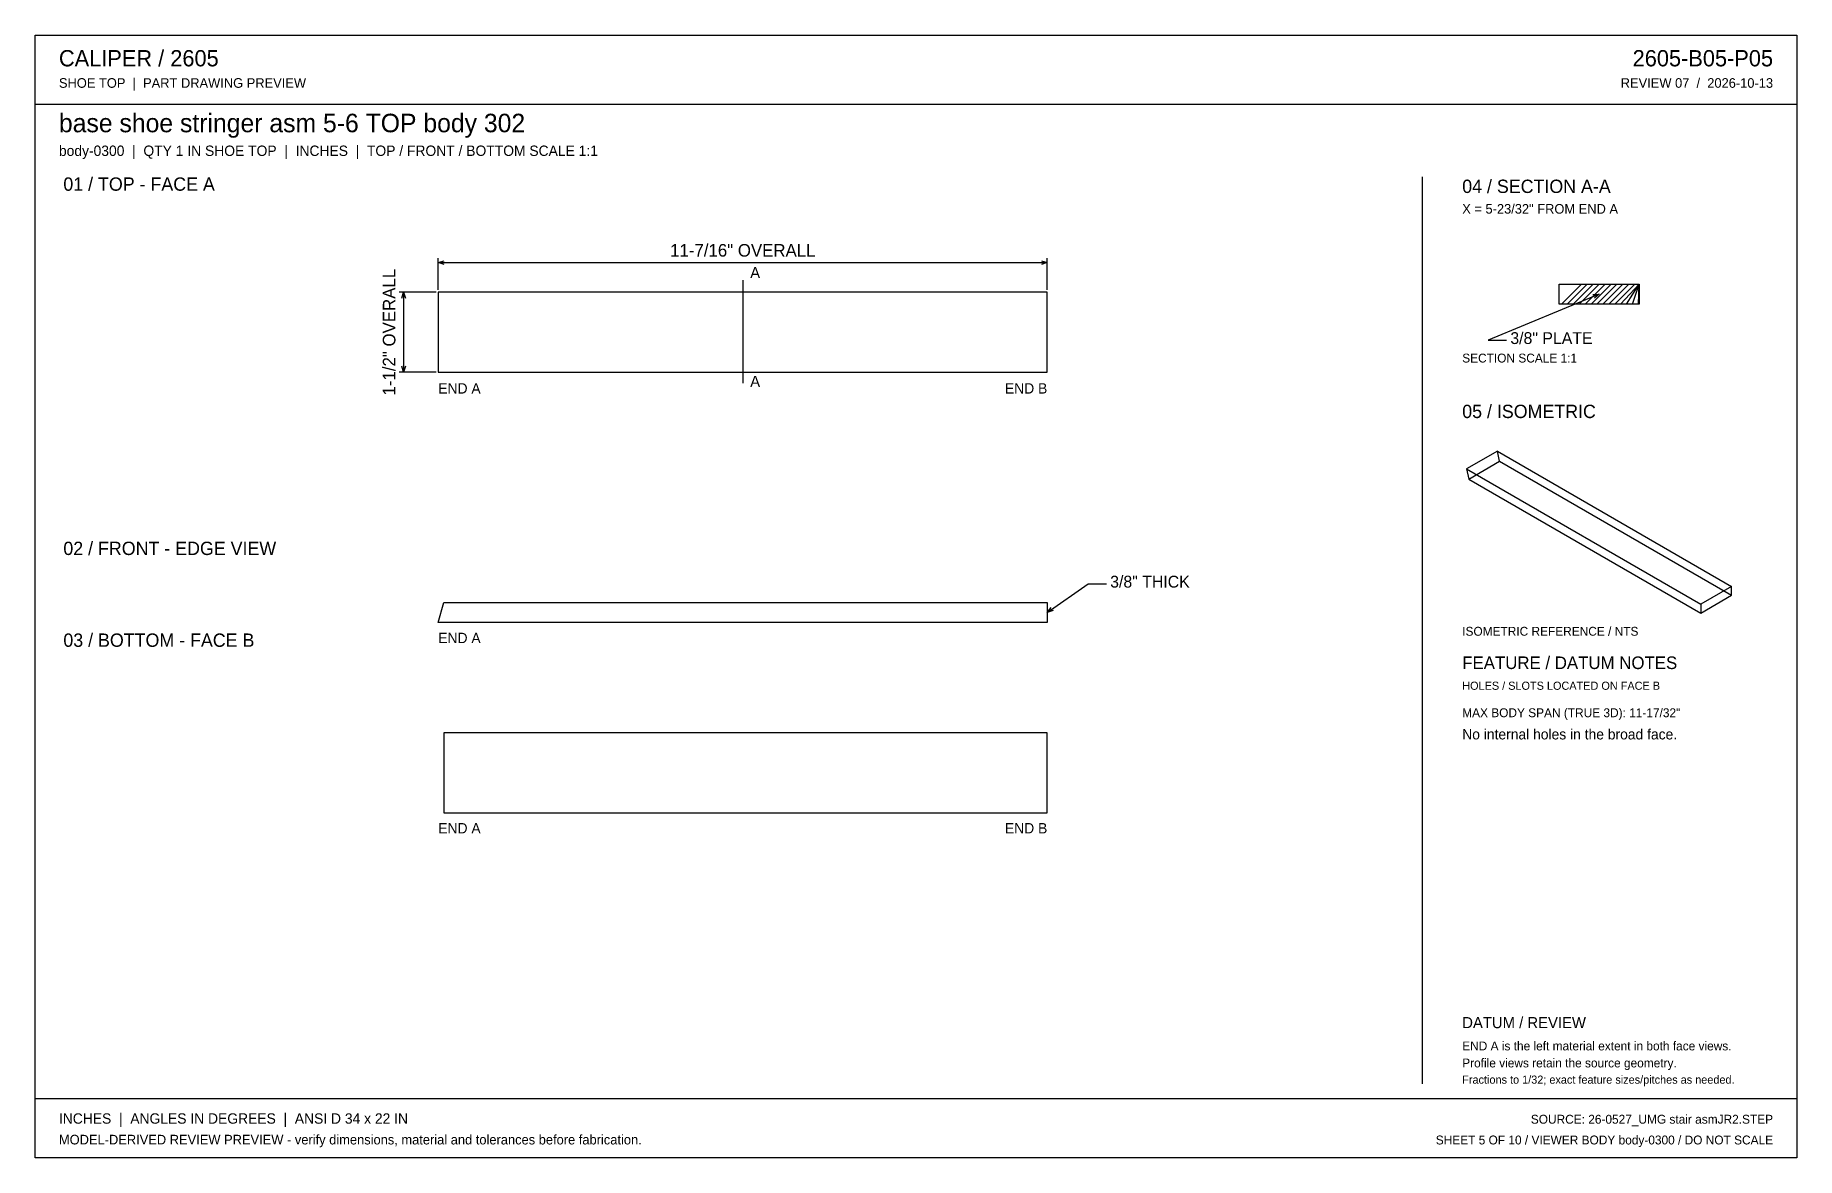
# Model space of a CAD drawing. Header units: inches. Extents: x 0.5 to 33.5, y 0.5 to 21.5.
import ezdxf
from ezdxf.enums import TextEntityAlignment as Align

# ---------------------------------------------------------------- set-up
doc = ezdxf.new("R2010")
doc.units = ezdxf.units.IN
doc.header["$MEASUREMENT"] = 0

msp = doc.modelspace()

# ---------------------------------------------------------------- linework, layer by layer
at = {"layer": 'ANNOTATION'}
for p, q in [((8.036, 16.75), (8.036, 17.347)), ((8.036, 17.264), (8.147, 17.299)), ((8.036, 17.264), (19.464, 17.264)), ((8.147, 17.229), (8.036, 17.264)), ((19.353, 17.299), (19.464, 17.264)), ((19.464, 17.264), (19.353, 17.229)), ((19.464, 16.75), (19.464, 17.347)), ((13.75, 16.931), (13.75, 15)), ((7.995, 16.708), (7.3, 16.708)), ((7.349, 16.597), (7.383, 16.708)), ((7.383, 16.708), (7.383, 15.208)), ((7.383, 16.708), (7.418, 16.597)), ((29.819, 16.674), (27.736, 15.806)), ((29.704, 16.663), (29.819, 16.674)), ((29.819, 16.674), (29.73, 16.599)), ((27.736, 15.806), (28.083, 15.806)), ((7.995, 15.208), (7.3, 15.208)), ((7.383, 15.208), (7.349, 15.319)), ((7.418, 15.319), (7.383, 15.208)), ((19.464, 10.701), (20.228, 11.236)), ((20.228, 11.236), (20.575, 11.236)), ((19.464, 10.701), (19.535, 10.794)), ((19.575, 10.737), (19.464, 10.701))]:
    msp.add_line(p, q, dxfattribs=at)
at = {"layer": 'OUTLINE'}
for p, q in [((0.472, 21.528), (33.528, 21.528)), ((0.472, 0.472), (0.472, 21.528)), ((33.528, 21.528), (33.528, 0.472)), ((0.472, 20.236), (33.528, 20.236)), ((26.5, 18.875), (26.5, 1.861)), ((29.069, 16.861), (30.569, 16.861)), ((29.069, 16.486), (29.069, 16.861)), ((29.111, 16.486), (29.486, 16.861)), ((29.222, 16.486), (29.597, 16.861)), ((29.333, 16.486), (29.708, 16.861)), ((29.444, 16.486), (29.819, 16.861)), ((29.556, 16.486), (29.931, 16.861)), ((29.667, 16.486), (30.042, 16.861)), ((29.778, 16.486), (30.153, 16.861)), ((29.889, 16.486), (30.264, 16.861)), ((30, 16.486), (30.375, 16.861)), ((30.111, 16.486), (30.486, 16.861)), ((30.222, 16.486), (30.569, 16.861)), ((30.333, 16.486), (30.569, 16.861)), ((30.444, 16.486), (30.569, 16.861)), ((30.556, 16.486), (30.569, 16.861)), ((30.569, 16.861), (30.569, 16.486)), ((8.036, 16.708), (8.036, 15.208)), ((19.464, 16.708), (8.036, 16.708)), ((19.464, 15.208), (19.464, 16.708)), ((30.569, 16.486), (29.069, 16.486)), ((8.036, 15.208), (19.464, 15.208)), ((27.91, 13.727), (27.333, 13.394)), ((27.951, 13.537), (27.91, 13.727)), ((27.91, 13.727), (32.306, 11.189)), ((27.333, 13.394), (31.729, 10.856)), ((27.333, 13.394), (27.374, 13.204)), ((27.374, 13.204), (27.951, 13.537)), ((27.951, 13.537), (32.306, 11.023)), ((27.374, 13.204), (31.729, 10.69)), ((32.306, 11.189), (31.729, 10.856)), ((31.729, 10.69), (32.306, 11.023)), ((32.306, 11.023), (32.306, 11.189)), ((8.036, 10.514), (8.142, 10.889)), ((8.142, 10.889), (19.464, 10.889)), ((19.464, 10.889), (19.464, 10.514)), ((31.729, 10.856), (31.729, 10.69)), ((19.464, 10.514), (8.036, 10.514)), ((8.142, 8.444), (8.142, 6.944)), ((19.464, 8.444), (8.142, 8.444)), ((19.464, 6.944), (19.464, 8.444)), ((8.142, 6.944), (19.464, 6.944)), ((0.472, 1.583), (33.528, 1.583)), ((33.528, 0.472), (0.472, 0.472))]:
    msp.add_line(p, q, dxfattribs=at)

# ---------------------------------------------------------------- texts
at = {"layer": 'ANNOTATION'}
for s, height, p in [('CALIPER / 2605', 0.30556, (0.917, 20.944)), ('SHOE TOP  |  PART DRAWING PREVIEW', 0.18056, (0.917, 20.542)), ('base shoe stringer asm 5-6 TOP body 302', 0.34722, (0.917, 19.708)), ('body-0300  |  QTY 1 IN SHOE TOP  |  INCHES  |  TOP / FRONT / BOTTOM SCALE 1:1', 0.19444, (0.917, 19.264)), ('01 / TOP - FACE A', 0.25, (1, 18.611)), ('04 / SECTION A-A', 0.25, (27.25, 18.569)), ('X = 5-23/32" FROM END A', 0.18056, (27.25, 18.181)), ('A', 0.208, (13.889, 16.972)), ('3/8" PLATE', 0.2222, (28.153, 15.736)), ('SECTION SCALE 1:1', 0.16667, (27.25, 15.389)), ('END A', 0.1944, (8.036, 14.806)), ('A', 0.208, (13.889, 14.931)), ('05 / ISOMETRIC', 0.25, (27.25, 14.347)), ('02 / FRONT - EDGE VIEW', 0.25, (1, 11.778)), ('3/8" THICK', 0.2222, (20.644, 11.167)), ('03 / BOTTOM - FACE B', 0.25, (1, 10.056)), ('END A', 0.1944, (8.036, 10.125)), ('ISOMETRIC REFERENCE / NTS', 0.16667, (27.25, 10.264)), ('FEATURE / DATUM NOTES', 0.23611, (27.25, 9.639)), ('HOLES / SLOTS LOCATED ON FACE B', 0.15278, (27.25, 9.25)), ('MAX BODY SPAN (TRUE 3D): 11-17/32"', 0.16667, (27.25, 8.736)), ('No internal holes in the broad face.', 0.19444, (27.25, 8.319)), ('END A', 0.1944, (8.036, 6.556)), ('DATUM / REVIEW', 0.20833, (27.25, 2.903)), ('END A is the left material extent in both face views.', 0.16667, (27.25, 2.486)), ('Profile views retain the source geometry.', 0.16667, (27.25, 2.167)), ('Fractions to 1/32; exact feature sizes/pitches as needed.', 0.15278, (27.25, 1.861)), ('INCHES  |  ANGLES IN DEGREES  |  ANSI D 34 x 22 IN', 0.19444, (0.917, 1.111)), ('MODEL-DERIVED REVIEW PREVIEW - verify dimensions, material and tolerances before fabrication.', 0.18056, (0.917, 0.722))]:
    msp.add_text(s, height=height, dxfattribs=at).set_placement(p)
for s, height, p in [('2605-B05-P05', 0.30556, (33.083, 20.944)), ('REVIEW 07  /  2026-10-13', 0.18056, (33.083, 20.542)), ('END B', 0.1944, (19.464, 14.806)), ('END B', 0.1944, (19.464, 6.556)), ('SOURCE: 26-0527_UMG stair asmJR2.STEP', 0.16667, (33.083, 1.111)), ('SHEET 5 OF 10 / VIEWER BODY body-0300 / DO NOT SCALE', 0.16667, (33.083, 0.722))]:
    msp.add_text(s, height=height, dxfattribs=at).set_placement(p, align=Align.RIGHT)
msp.add_text('11-7/16" OVERALL', height=0.23611, dxfattribs=at).set_placement((13.75, 17.375), align=Align.CENTER)
msp.add_text('1-1/2" OVERALL', height=0.23611, rotation=90, dxfattribs=at).set_placement((7.231, 15.958), align=Align.CENTER)

doc.saveas('drawing.dxf')
